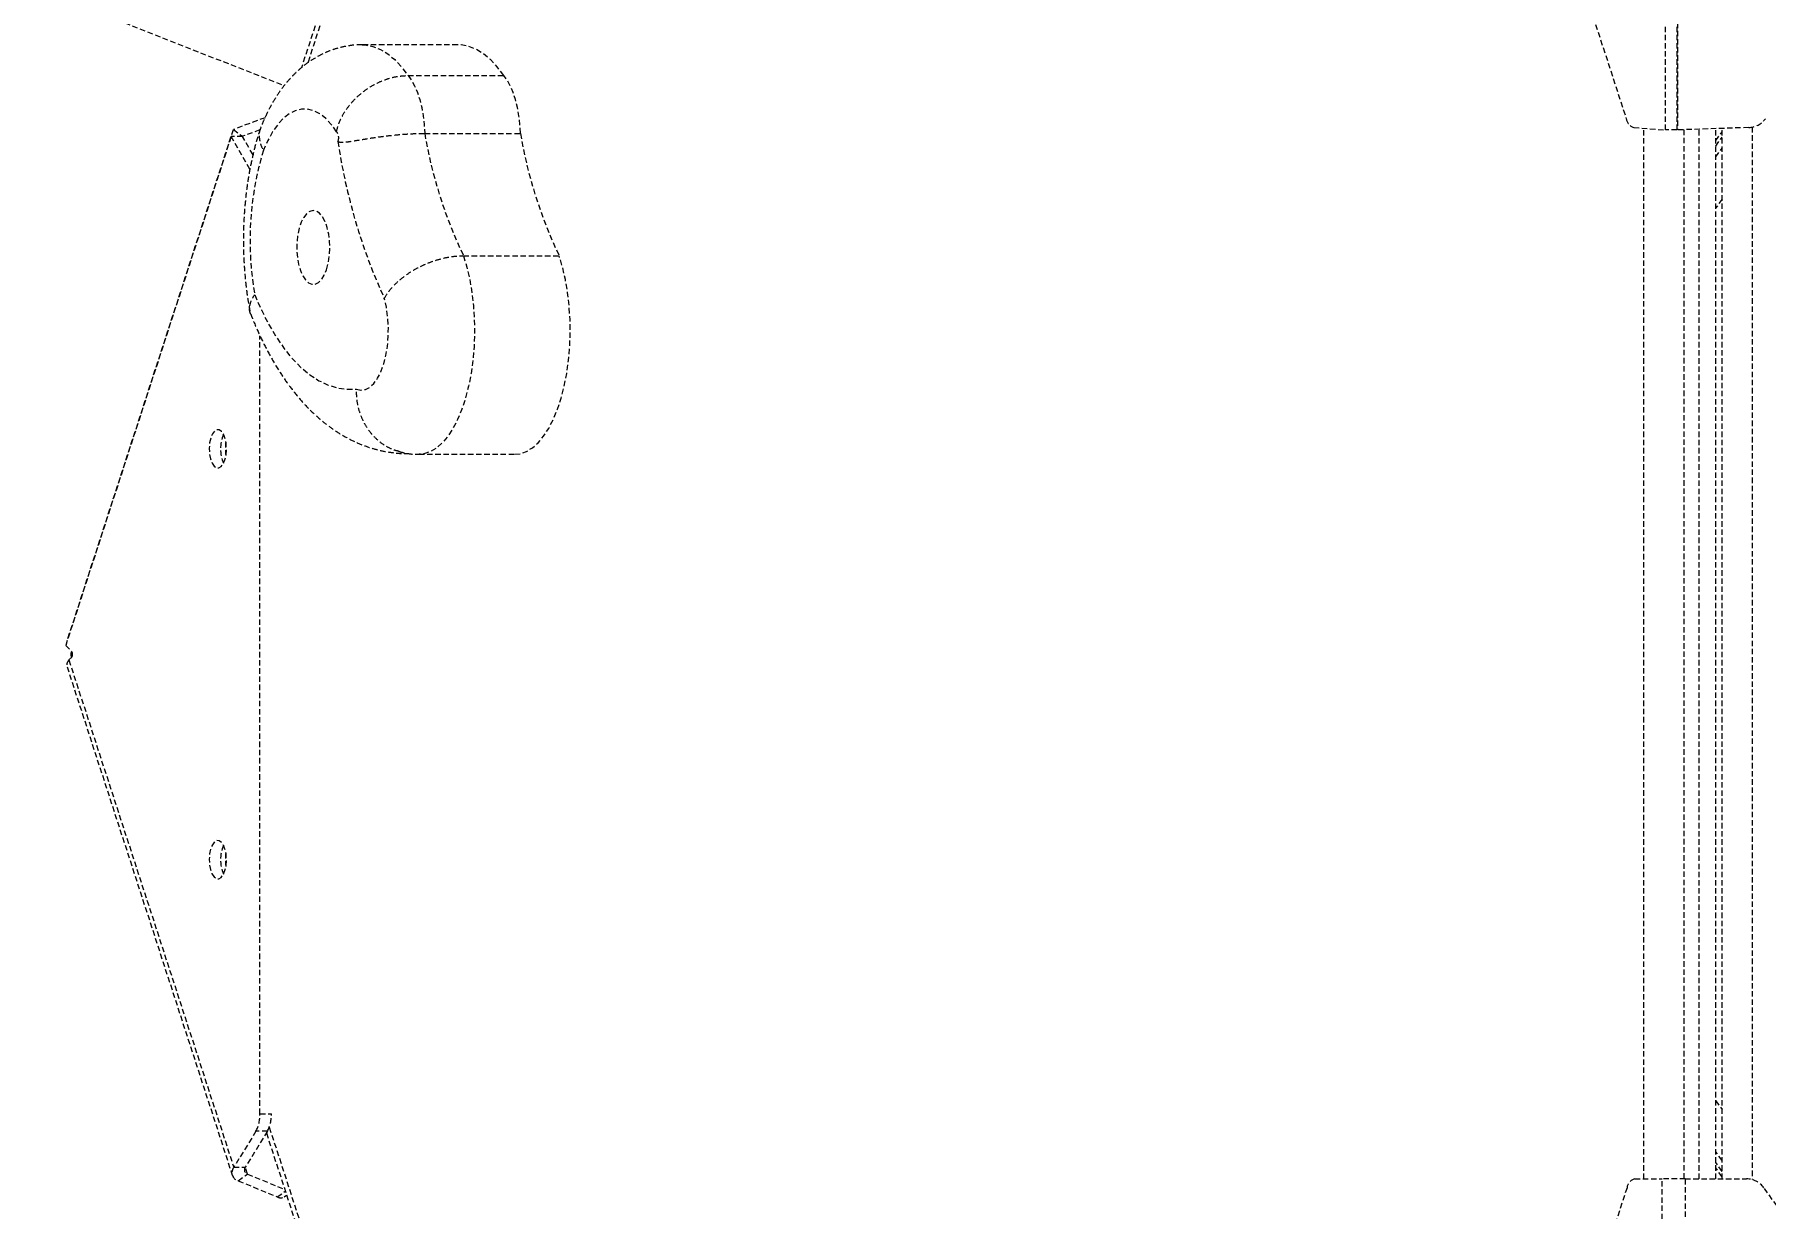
# Model space of a CAD drawing. Header units: millimetres. Extents: x -6061 to 5100, y -3651 to 3328.
# Drawn here: x 887.4 to 1291.8, y 132.2 to 406.5 of the extents above; entities that cross this region are included whole.
import ezdxf

# ---------------------------------------------------------------- set-up
doc = ezdxf.new("R2010")
doc.units = ezdxf.units.MM
doc.linetypes.add('HIDDEN', pattern=[1.905, 1.27, -0.635])
for name, color, linetype in [('DIKOM_ОБЪЕКТ', 7, 'Continuous'), ('DIKOM_РАЗМЕР_ЗОНА', 7, 'Continuous'), ('DIKOM_РАЗМЕР_ОБЪЕКТА', 7, 'Continuous')]:
    doc.layers.add(name, color=color, linetype=linetype)
doc.styles.add('style1', font='arialbd.ttf', dxfattribs={"width": 0.8})
doc.dimstyles.new('1-50', dxfattribs={"dimtxt": 300, "dimasz": 200, "dimexe": 100, "dimexo": 0, "dimgap": 100, "dimtad": 1, "dimtxsty": 'style1', "dimcen": 200, "dimclrd": 7, "dimclre": 7, "dimclrt": 7, "dimadec": 1, "dimazin": 2, "dimtfac": 1, "dimtmove": 0, "dimatfit": 2, "dimfxl": 0, "dimlwd": 25, "dimlwe": 18, "dimarcsym": 0})

# ---------------------------------------------------------------- blocks, each defined once
blk = doc.blocks.new('*D0')
at = {"layer": 'Defpoints', "color": 0, "transparency": 16777216}
for p in [(3244.44, 1090.08), (-2954.24, -571.35), (3244.44, -1487.03)]:
    blk.add_point(p, dxfattribs=at)
at = {"layer": 'DIKOM_РАЗМЕР_ОБЪЕКТА', "color": 7, "lineweight": 18, "transparency": 16777216}
for p, q in [((3244.44, 1090.08), (3244.44, -1587.03)), ((-2954.24, -571.35), (-2954.24, -1587.03))]:
    blk.add_line(p, q, dxfattribs=at)
at = {"layer": 'DIKOM_РАЗМЕР_ОБЪЕКТА', "color": 7, "lineweight": 25, "transparency": 16777216}
blk.add_line((-2754.24, -1487.03), (3044.44, -1487.03), dxfattribs=at)
at = {"layer": 'DIKOM_РАЗМЕР_ОБЪЕКТА', "color": 7, "transparency": 16777216}
for points in [[(-2754.24, -1453.69), (-2754.24, -1520.36), (-2954.24, -1487.03)], [(3044.44, -1453.69), (3044.44, -1520.36), (3244.44, -1487.03)]]:
    blk.add_solid(points, dxfattribs=at)
at = {"layer": 'DIKOM_РАЗМЕР_ОБЪЕКТА', "color": 7, "transparency": 16777216, "insert": (279.31, -1118.98), "char_height": 300, "attachment_point": 5, "style": 'style1'}
blk.add_mtext('{\\fArial|b0|i0|c204|p34;\\H1.75x;6200}', dxfattribs=at)
blk = doc.blocks.new('*D1')
at = {"layer": 'Defpoints', "color": 0, "transparency": 16777216}
for p in [(2324.34, 3327.92), (-5419.16, -2822.08), (-1808.64, -2822.08)]:
    blk.add_point(p, dxfattribs=at)
at = {"layer": 'DIKOM_РАЗМЕР_ЗОНА', "color": 7, "lineweight": 18, "transparency": 16777216}
for p, q in [((2324.34, 3327.92), (-5519.16, 3327.92)), ((-1808.64, -2822.08), (-5519.16, -2822.08))]:
    blk.add_line(p, q, dxfattribs=at)
at = {"layer": 'DIKOM_РАЗМЕР_ЗОНА', "color": 7, "lineweight": 25, "transparency": 16777216}
blk.add_line((-5419.16, 3127.92), (-5419.16, -2622.08), dxfattribs=at)
at = {"layer": 'DIKOM_РАЗМЕР_ЗОНА', "color": 7, "transparency": 16777216}
for points in [[(-5452.49, 3127.92), (-5385.83, 3127.92), (-5419.16, 3327.92)], [(-5452.49, -2622.08), (-5385.83, -2622.08), (-5419.16, -2822.08)]]:
    blk.add_solid(points, dxfattribs=at)
at = {"layer": 'DIKOM_РАЗМЕР_ЗОНА', "color": 7, "transparency": 16777216, "insert": (-5787.21, -178.18), "char_height": 300, "attachment_point": 5, "rotation": 90, "style": 'style1'}
blk.add_mtext('{\\fArial|b0|i0|c204|p34;\\H1.75x;6150}', dxfattribs=at)
blk = doc.blocks.new('*D2')
at = {"layer": 'Defpoints', "color": 0, "transparency": 16777216}
for p in [(5097.78, 1174.32), (-4808.91, -571.39), (5097.78, -3550.63)]:
    blk.add_point(p, dxfattribs=at)
at = {"layer": 'DIKOM_РАЗМЕР_ЗОНА', "color": 7, "lineweight": 18, "transparency": 16777216}
for p, q in [((5097.78, 1174.32), (5097.78, -3650.63)), ((-4808.91, -571.39), (-4808.91, -3650.63))]:
    blk.add_line(p, q, dxfattribs=at)
at = {"layer": 'DIKOM_РАЗМЕР_ЗОНА', "color": 7, "lineweight": 25, "transparency": 16777216}
blk.add_line((-4608.91, -3550.63), (4897.78, -3550.63), dxfattribs=at)
at = {"layer": 'DIKOM_РАЗМЕР_ЗОНА', "color": 7, "transparency": 16777216}
for points in [[(-4608.91, -3517.3), (-4608.91, -3583.96), (-4808.91, -3550.63)], [(4897.78, -3517.3), (4897.78, -3583.96), (5097.78, -3550.63)]]:
    blk.add_solid(points, dxfattribs=at)
at = {"layer": 'DIKOM_РАЗМЕР_ЗОНА', "color": 7, "transparency": 16777216, "insert": (864.15, -3182.58), "char_height": 300, "attachment_point": 5, "style": 'style1'}
blk.add_mtext('{\\fArial|b0|i0|c204|p34;\\H1.75x;9900}', dxfattribs=at)
blk = doc.blocks.new('*D3')
at = {"layer": 'Defpoints', "color": 0, "transparency": 16777216}
for p in [(-3174.2, 1527.92), (2804.07, 1527.92), (-2373.39, -1022.08)]:
    blk.add_point(p, dxfattribs=at)
at = {"layer": 'DIKOM_РАЗМЕР_ОБЪЕКТА', "color": 7, "lineweight": 18, "transparency": 16777216}
for p, q in [((2804.07, 1527.92), (-3274.2, 1527.92)), ((-2373.39, -1022.08), (-3274.2, -1022.08))]:
    blk.add_line(p, q, dxfattribs=at)
at = {"layer": 'DIKOM_РАЗМЕР_ОБЪЕКТА', "color": 7, "lineweight": 25, "transparency": 16777216}
blk.add_line((-3174.2, -822.08), (-3174.2, 1327.92), dxfattribs=at)
at = {"layer": 'DIKOM_РАЗМЕР_ОБЪЕКТА', "color": 7, "transparency": 16777216}
for points in [[(-3207.54, 1327.92), (-3140.87, 1327.92), (-3174.2, 1527.92)], [(-3207.54, -822.08), (-3140.87, -822.08), (-3174.2, -1022.08)]]:
    blk.add_solid(points, dxfattribs=at)
at = {"layer": 'DIKOM_РАЗМЕР_ОБЪЕКТА', "color": 7, "transparency": 16777216, "insert": (-3542.25, 166.98), "char_height": 300, "attachment_point": 5, "rotation": 90, "style": 'style1'}
blk.add_mtext('{\\fArial|b0|i0|c204|p34;\\H1.75x;2550}', dxfattribs=at)

msp = doc.modelspace()

# ---------------------------------------------------------------- linework, layer by layer
at = {"layer": 'DIKOM_ОБЪЕКТ', "color": 7, "linetype": 'HIDDEN', "lineweight": 15}
for p, q in [((1268.452, 384.215), (1268.449, 531.196)), ((1271.136, 384.216), (1271.133, 531.196)), ((1271.218, 531.196), (1271.221, 384.215)), ((693.926, 493.683), (945.682, 394.578)), ((980.566, 493.683), (949.722, 398.757)), ((981.665, 493.683), (951.201, 399.924)), ((1245.037, 430.638), (1259.264, 386.847)), ((986.233, 404.11), (963.872, 404.11)), ((974.628, 396.937), (996.989, 396.937)), ((895.161, 265.406), (933.808, 384.314)), ((941.204, 387.075), (933.808, 384.314)), ((933.808, 384.314), (935.979, 382.736)), ((940.023, 384.246), (935.979, 382.736)), ((1260.996, 384.789), (1268.452, 384.215)), ((1263.341, 139.09), (1263.341, 384.609)), ((1271.136, 384.216), (1268.452, 384.215)), ((1287.895, 384.788), (1271.221, 384.215)), ((1272.733, 384.267), (1272.733, 139.089)), ((1276.311, 139.089), (1276.311, 384.39)), ((1280.18, 139.089), (1280.18, 384.523)), ((1281.677, 139.089), (1281.677, 384.575)), ((1288.677, 384.877), (1288.677, 138.913)), ((933.279, 382.686), (894.632, 263.779)), ((937.674, 375.017), (933.279, 382.686)), ((935.963, 382.686), (933.279, 382.686)), ((935.963, 382.686), (935.979, 382.736)), ((938.401, 378.43), (935.963, 382.686)), ((978.507, 383.411), (1000.868, 383.411)), ((1280.18, 381.716), (1281.677, 383.777)), ((1280.18, 380.459), (1281.677, 382.52)), ((1280.18, 377.912), (1281.677, 379.973)), ((1281.677, 368.064), (1280.18, 366.003)), ((987.565, 354.818), (1009.925, 354.818)), ((940.009, 154.28), (940.02, 336.134)), ((977.184, 308.418), (999.544, 308.418)), ((894.632, 263.779), (896.032, 262.342)), ((895.161, 265.406), (895.161, 265.406)), ((896.032, 261.043), (895.376, 260.37)), ((895.376, 260.37), (933.898, 141.805)), ((894.95, 258.781), (933.558, 139.951)), ((940.009, 154.28), (942.693, 154.279)), ((1280.18, 157.363), (1281.677, 155.303)), ((939.087, 150.234), (933.898, 141.805)), ((941.771, 150.234), (936.581, 141.805)), ((941.771, 150.234), (939.087, 150.234)), ((941.526, 149.837), (980.566, 29.683)), ((942.199, 151.147), (981.665, 29.683)), ((933.898, 141.805), (936.581, 141.805)), ((937.094, 140.228), (936.581, 141.805)), ((1281.677, 143.394), (1280.18, 145.454)), ((1281.677, 140.847), (1280.18, 142.907)), ((1281.677, 139.589), (1280.18, 141.65)), ((934.923, 138.651), (937.094, 140.228)), ((934.923, 138.651), (944.075, 134.881)), ((937.094, 140.228), (945.815, 136.635)), ((1261.244, 139.09), (1267.656, 139.09)), ((1267.648, -7.466), (1267.656, 139.09)), ((1273.023, 139.089), (1273.014, -7.466)), ((1273.023, 139.089), (1287.364, 139.088)), ((944.075, 134.881), (945.944, 136.239)), ((945.7, 134.881), (946.254, 135.284)), ((1259.435, 137.029), (1245.042, 92.734)), ((1417.672, -36.775), (1291.409, 137.027))]:
    msp.add_line(p, q, dxfattribs=at)
at = {"layer": 'DIKOM_ОБЪЕКТ', "color": 7, "linetype": 'HIDDEN', "lineweight": 15, "flags": 128}
for points in [[(963.878, 404.11), (964.666, 404.074), (966.424, 403.738), (968.161, 403.05), (969.864, 402.016), (971.518, 400.645), (973.11, 398.947), (974.628, 396.937)], [(996.989, 396.937), (995.471, 398.947), (993.878, 400.645), (992.224, 402.016), (990.522, 403.05), (988.784, 403.738), (987.027, 404.074), (986.233, 404.11)], [(974.628, 396.937), (975.427, 395.837), (976.156, 394.517), (976.804, 393), (977.36, 391.31), (977.815, 389.476), (978.161, 387.526), (978.393, 385.493), (978.507, 383.411)], [(1000.868, 383.411), (1000.754, 385.493), (1000.522, 387.526), (1000.176, 389.476), (999.721, 391.31), (999.165, 393), (998.517, 394.517), (997.788, 395.837), (996.989, 396.937)], [(957.914, 383.815), (956.686, 385.531), (955.381, 386.93), (954.014, 387.994), (952.602, 388.709), (951.163, 389.067), (949.715, 389.063), (948.277, 388.697), (946.866, 387.973), (945.5, 386.902), (944.196, 385.495), (942.971, 383.771), (941.839, 381.752), (940.816, 379.462)], [(955.563, 351.567), (955.968, 353.059), (956.231, 354.703), (956.34, 356.431), (956.291, 358.174), (956.086, 359.858), (955.734, 361.416), (955.249, 362.784), (954.651, 363.905), (953.964, 364.734), (953.216, 365.236), (952.439, 365.392), (951.663, 365.195), (950.921, 364.653), (950.243, 363.788), (949.657, 362.635), (949.187, 361.242), (948.851, 359.666), (948.664, 357.971), (948.634, 356.227), (948.761, 354.505), (949.041, 352.875), (949.462, 351.405), (950.006, 350.154), (950.652, 349.174), (951.373, 348.505), (952.14, 348.174), (952.92, 348.195), (953.683, 348.566), (954.397, 349.274), (955.032, 350.288), (955.563, 351.567)], [(987.565, 354.818), (988.363, 352.137), (989.024, 349.275), (989.538, 346.267), (989.9, 343.149), (990.106, 339.961), (990.152, 336.742), (990.038, 333.531), (989.766, 330.369), (989.339, 327.293), (988.761, 324.342), (988.041, 321.552), (987.187, 318.958), (986.21, 316.592), (985.122, 314.483), (983.935, 312.656), (982.666, 311.135), (981.328, 309.938), (979.94, 309.08), (978.518, 308.572), (977.183, 308.418)], [(999.544, 308.418), (1000.878, 308.572), (1002.301, 309.08), (1003.689, 309.938), (1005.026, 311.135), (1006.296, 312.656), (1007.482, 314.483), (1008.571, 316.592), (1009.548, 318.958), (1010.402, 321.552), (1011.122, 324.342), (1011.699, 327.293), (1012.127, 330.369), (1012.399, 333.531), (1012.513, 336.742), (1012.467, 339.961), (1012.261, 343.149), (1011.899, 346.267), (1011.384, 349.275), (1010.724, 352.137), (1009.925, 354.818)], [(938.795, 345.695), (940.347, 342.155), (942.011, 338.879), (943.777, 335.884), (945.637, 333.186), (947.58, 330.799), (949.595, 328.737), (951.673, 327.01), (953.802, 325.628), (955.971, 324.598), (958.167, 323.925), (960.379, 323.614), (962.596, 323.665)], [(962.596, 323.665), (963.627, 323.422), (964.661, 323.561), (965.671, 324.081), (966.629, 324.966), (967.509, 326.192), (968.286, 327.725), (968.94, 329.524), (969.451, 331.54), (969.808, 333.716), (969.998, 335.994), (970.018, 338.312), (969.867, 340.605), (969.549, 342.81), (969.073, 344.869)], [(928.815, 306.382), (929.288, 305.657), (929.832, 305.259), (930.405, 305.221), (930.959, 305.544), (931.45, 306.204), (931.838, 307.146), (932.092, 308.294), (932.191, 309.556), (932.126, 310.829), (931.904, 312.009), (931.542, 313.002), (931.07, 313.727), (930.526, 314.125), (929.953, 314.164), (929.399, 313.84), (928.908, 313.181), (928.52, 312.238), (928.266, 311.09), (928.167, 309.828), (928.231, 308.555), (928.453, 307.375), (928.815, 306.382)], [(928.81, 210.382), (929.282, 209.657), (929.826, 209.259), (930.399, 209.221), (930.953, 209.544), (931.444, 210.204), (931.833, 211.146), (932.086, 212.294), (932.185, 213.556), (932.121, 214.829), (931.899, 216.009), (931.537, 217.002), (931.065, 217.727), (930.52, 218.125), (929.947, 218.164), (929.393, 217.84), (928.902, 217.181), (928.514, 216.238), (928.26, 215.09), (928.162, 213.828), (928.226, 212.555), (928.448, 211.375), (928.81, 210.382)], [(1273.023, 139.089), (1272.195, 139.089), (1271.384, 139.089), (1270.603, 139.089), (1269.869, 139.09), (1269.195, 139.09), (1268.594, 139.09), (1268.078, 139.09), (1267.656, 139.09)]]:
    msp.add_lwpolyline(points, dxfattribs=at)
at = {"layer": 'DIKOM_ОБЪЕКТ', "color": 7, "linetype": 'HIDDEN', "lineweight": 15}
for centre, radius, start, end in [((1261.805, 387.228), 2.569, 188.51001, 251.65029), ((1287.724, 389.786), 5, 271.96828, 324.00026), ((956.296, 382.425), 2.133, 334.80653, 40.66998), ((1092.873, 401.44), 136.113, 188.4169, 204.55851), ((1086.141, 401.775), 109.189, 189.68218, 205.47071), ((1108.502, 401.775), 109.189, 189.68218, 205.47071), ((1010.79, 358.331), 73.095, 163.19616, 189.95521), ((939.141, 309.691), 8.327, 156.23901, 203.75284), ((941.689, 309.683), 9.76, 170.56752, 189.37573), ((939.136, 213.691), 8.327, 156.23958, 203.75228), ((941.694, 213.683), 9.764, 170.67104, 189.2716), ((931.924, 153.995), 8.09, 332.30231, 2.01602), ((934.607, 153.995), 8.09, 332.30248, 2.01626), ((935.496, 140.581), 2.013, 142.5368, 253.45558), ((937.38, 141.193), 1.007, 142.53689, 253.45541), ((1261.882, 136.706), 2.468, 104.97372, 172.47937), ((1287.363, 134.088), 5, 35.9975, 89.99654), ((944.887, 136.316), 1.649, 240.48902, 299.50782)]:
    msp.add_arc(centre, radius, start, end, dxfattribs=at)
msp.add_ellipse((895.821, 261.692), major_axis=(0, 0.75), ratio=0.5628489, start_param=3.6652312, end_param=5.7596263, dxfattribs=at)
for points, knots in [([(963.886, 404.075), (963.601, 404.085), (962.465, 404.125), (960.492, 403.872), (958.023, 403.329), (955.653, 402.484), (953.394, 401.38), (951.249, 400.021), (949.22, 398.413), (947.302, 396.551), (945.494, 394.421), (943.798, 392.01), (942.232, 389.31), (941.032, 386.84), (940.396, 385.237), (940.176, 384.681)], [0, 0, 0, 0, 0.0257259, 0.1025758, 0.1787036, 0.2547171, 0.3312934, 0.4091812, 0.4892194, 0.5723212, 0.6593807, 0.7510442, 0.8472909, 0.9470697, 1, 1, 1, 1]), ([(957.914, 383.815), (957.916, 383.827), (958.122, 384.855), (958.741, 386.595), (960.085, 388.933), (961.623, 390.892), (963.443, 392.647), (965.482, 394.156), (967.688, 395.372), (969.992, 396.264), (972.339, 396.828), (973.865, 396.901), (974.628, 396.937)], [0, 0, 0, 0, 0.0016821, 0.1432385, 0.2503999, 0.357562, 0.4646499, 0.5717379, 0.6788032, 0.7858681, 0.892934, 1, 1, 1, 1]), ([(940.092, 384.459), (939.936, 383.988), (939.395, 382.353), (938.6, 379.454), (937.768, 375.74), (937.113, 371.949), (936.626, 368.103), (936.304, 364.218), (936.146, 360.311), (936.15, 356.398), (936.314, 352.497), (936.645, 348.628), (937.088, 345.07), (937.493, 342.851), (937.671, 341.871)], [0, 0, 0, 0, 0.0372038, 0.1292538, 0.2201823, 0.3101482, 0.3993448, 0.4879831, 0.5762716, 0.6644121, 0.7526011, 0.8409746, 0.9297404, 1, 1, 1, 1]), ([(940.194, 384.674), (940.158, 384.608), (939.896, 384.121), (939.797, 383.067), (939.934, 381.413), (940.423, 380.177), (940.807, 379.479), (940.816, 379.462)], [0, 0, 0, 0, 0.04518492, 0.33308741, 0.62099071, 0.99100159, 1, 1, 1, 1]), ([(958.226, 381.517), (958.23, 381.515), (958.515, 381.384), (959.168, 381.324), (960.439, 381.43), (962.092, 381.687), (964.123, 382.028), (966.381, 382.389), (968.763, 382.725), (971.253, 383.017), (973.735, 383.237), (976.205, 383.383), (977.733, 383.402), (978.507, 383.411)], [0, 0, 0, 0, 0.0010773, 0.0812541, 0.1643738, 0.2682224, 0.3751107, 0.4780708, 0.5839564, 0.6864862, 0.7919596, 0.8944898, 1, 1, 1, 1]), ([(969.073, 344.869), (969.079, 344.879), (969.474, 345.607), (970.355, 346.884), (972.033, 348.642), (973.826, 350.126), (975.876, 351.481), (978.088, 352.64), (980.446, 353.593), (982.839, 354.285), (985.258, 354.733), (986.788, 354.789), (987.565, 354.818)], [0, 0, 0, 0, 0.002043, 0.1451471, 0.2509368, 0.3597573, 0.4650834, 0.5734331, 0.6785532, 0.7867073, 0.891828, 1, 1, 1, 1]), ([(937.857, 341.249), (937.836, 341.286), (937.608, 341.68), (937.561, 342.552), (937.767, 343.988), (938.341, 345.066), (938.79, 345.687), (938.795, 345.695)], [0, 0, 0, 0, 0.0292259, 0.3148897, 0.6005699, 0.9954263, 1, 1, 1, 1]), ([(937.845, 341.244), (937.985, 340.885), (938.666, 339.128), (939.999, 336.099), (941.916, 332.24), (944.013, 328.585), (946.288, 325.149), (948.739, 321.968), (951.351, 319.08), (954.012, 316.602), (956.68, 314.523), (959.407, 312.756), (962.292, 311.256), (965.326, 310.061), (968.384, 309.207), (971.443, 308.731), (973.534, 308.543), (974.591, 308.595), (974.637, 308.597)], [0, 0, 0, 0, 0.0194567, 0.0951787, 0.1714599, 0.2483158, 0.3255576, 0.4026299, 0.4788303, 0.553361, 0.6181764, 0.6807933, 0.7480096, 0.8129174, 0.8757787, 0.9370643, 0.9972542, 1, 1, 1, 1]), ([(972.532, 309.09), (972.093, 309.202), (970.935, 309.499), (969.172, 310.442), (967.322, 311.827), (965.706, 313.579), (964.394, 315.594), (963.402, 317.858), (962.707, 320.532), (962.561, 322.521), (962.595, 323.648), (962.596, 323.665)], [0, 0, 0, 0, 0.0755378, 0.1994616, 0.3269719, 0.451012, 0.5786326, 0.7029927, 0.8309302, 0.9974698, 1, 1, 1, 1]), ([(972.527, 309.07), (972.996, 308.944), (974.252, 308.606), (975.828, 308.406), (976.913, 308.445), (977.183, 308.454)], [0, 0, 0, 0, 0.3099351, 0.8286313, 1, 1, 1, 1]), ([(895.376, 260.37), (895.175, 260.084), (894.808, 259.562), (894.91, 259.012), (894.956, 258.762)], [0, 0, 0, 0, 0.54639857, 1, 1, 1, 1]), ([(896, 261.01), (895.953, 261.238), (895.865, 261.659), (895.949, 262.08), (895.987, 262.274)], [0, 0, 0, 0, 0.5399775, 1, 1, 1, 1])]:
    msp.add_open_spline(points, degree=3, knots=knots, dxfattribs=at)

# ---------------------------------------------------------------- dimensions: what is measured, and where the dimension line sits
at = {"layer": 'DIKOM_РАЗМЕР_ЗОНА'}
dim = msp.add_linear_dim(base=(-5419.159, -2822.077), p1=(2324.34, 3327.923), p2=(-1808.638, -2822.077), angle=90, text='{\\fArial|b0|i0|c204|p34;\\H1.75x;<>}', dimstyle='1-50', dxfattribs=at)
dim.commit()
dim.dimension.update_dxf_attribs({"geometry": '*D1', "text_midpoint": (-5419.159, -178.183), "dimtype": 160})
dim = msp.add_linear_dim(base=(5097.777, -3550.63), p1=(-4808.913, -571.389), p2=(5097.777, 1174.316), text='{\\fArial|b0|i0|c204|p34;\\H1.75x;9900}', dimstyle='1-50', dxfattribs=at)
dim.commit()
dim.dimension.update_dxf_attribs({"geometry": '*D2', "text_midpoint": (864.153, -3550.63), "dimtype": 160})
at = {"layer": 'DIKOM_РАЗМЕР_ОБЪЕКТА'}
dim = msp.add_linear_dim(base=(-3174.204, 1527.923), p1=(-2373.391, -1022.077), p2=(2804.073, 1527.923), angle=90, text='{\\fArial|b0|i0|c204|p34;\\H1.75x;<>}', dimstyle='1-50', dxfattribs=at)
dim.commit()
dim.dimension.update_dxf_attribs({"geometry": '*D3', "text_midpoint": (-3174.204, 166.976), "dimtype": 160})
dim = msp.add_linear_dim(base=(3244.443, -1487.027), p1=(-2954.235, -571.349), p2=(3244.443, 1090.082), text='{\\fArial|b0|i0|c204|p34;\\H1.75x;6200}', dimstyle='1-50', dxfattribs=at)
dim.commit()
dim.dimension.update_dxf_attribs({"geometry": '*D0', "text_midpoint": (279.308, -1487.027), "dimtype": 160})

doc.saveas('drawing.dxf')
